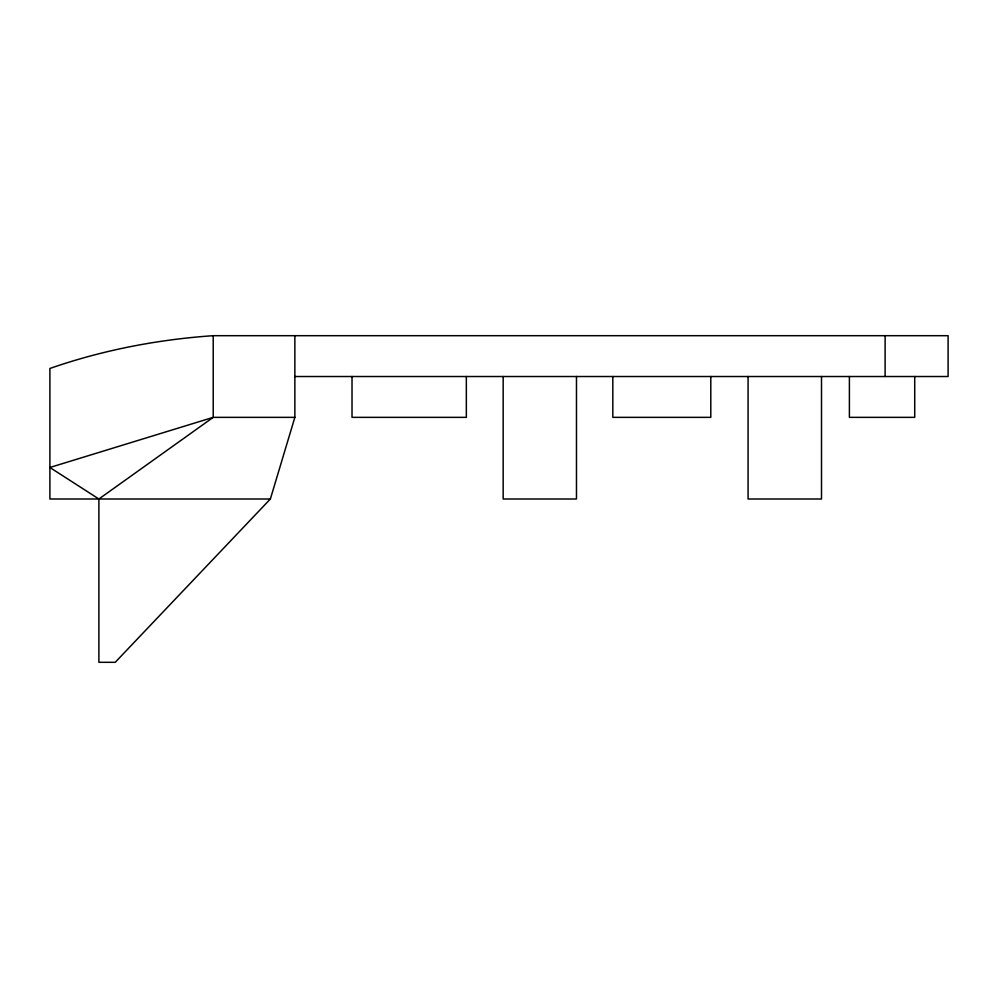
<?xml version="1.0" encoding="UTF-8"?>
<svg xmlns="http://www.w3.org/2000/svg" width="998" height="998" viewBox="0 0 998 998"><rect width="100%" height="100%" fill="white"/><g stroke="black" fill="none" stroke-linecap="round" stroke-linejoin="round"><path stroke-width="1.5" d="M294.859 417.351L213.21 417.351L98.889 499L98.889 662.31L115.219 662.31L270.371 499L294.859 417.351L294.859 335.69M294.859 376.52L948.1 376.52L948.1 335.69L213.21 335.69C157.659 339.52 102.507 350.136 49.9 368.462L49.9 499L270.371 499M98.889 499L49.9 467.488L213.21 417.351L213.21 335.69M914.717 376.52L914.717 417.351L849.398 417.351L849.398 376.52M885.114 335.69L885.114 376.52M821.504 376.52L821.504 499L748.076 499L748.076 376.52M710.801 376.52L710.801 417.351L612.822 417.351L612.822 376.52M576.482 376.52L576.482 499L503.167 499L503.167 376.52M466.34 376.52L466.34 417.351L352.02 417.351L352.02 376.52"/></g></svg>
